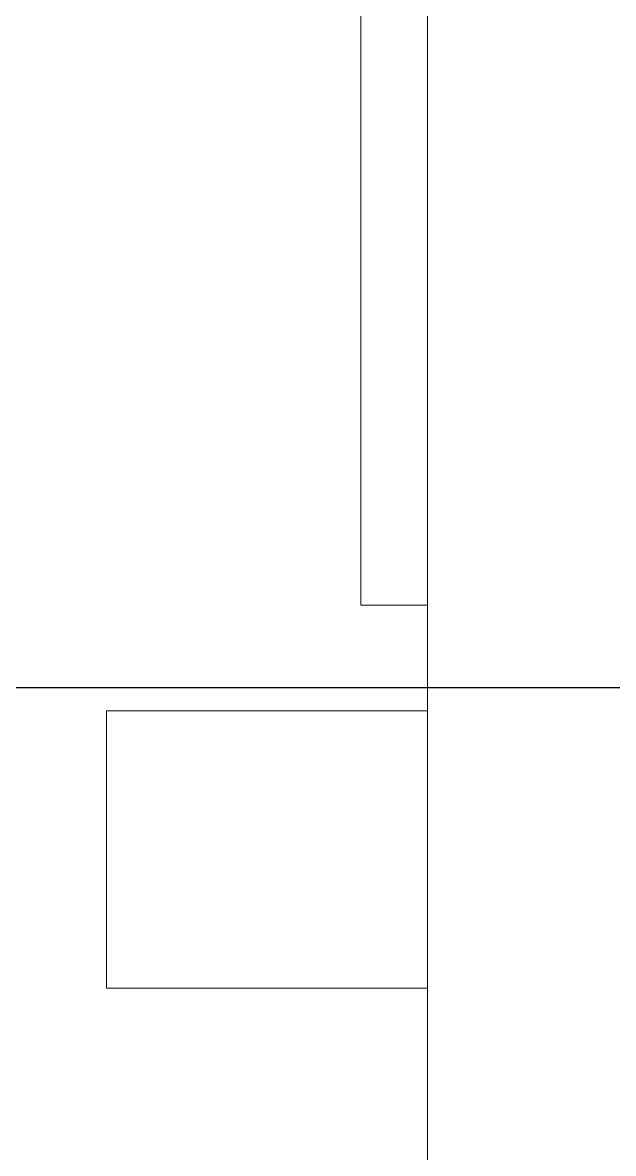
# Model space of a CAD drawing. Header units: millimetres. Extents: x 2509 to 128734, y 2492 to 91667.
# Drawn here: x 36584.8 to 36638, y 72001.1 to 72103 of the extents above; entities that cross this region are included whole.
import ezdxf

# ---------------------------------------------------------------- set-up
doc = ezdxf.new("R2010")
doc.units = ezdxf.units.MM
doc.layers.add('SSH_搬运系统', color=7, linetype='Continuous')
doc.layers.add('规划设计-立库系统-链式输送机', color=5, linetype='Continuous')
doc.styles.add('标注', font='msyh.ttf', dxfattribs={"height": 20})

# ---------------------------------------------------------------- blocks, each defined once
blk = doc.blocks.new('SSH_机械臂')
at = {"layer": 'SSH_搬运系统', "lineweight": 15}
for p, q in [((1522.37, 3208.54, 0), (1547.37, 3208.54, 0)), ((1556.87, 3185.64, 0), (1636.87, 3185.64, 0)), ((1556.87, 3185.64, 0), (1556.87, 3179.64, 0)), ((1746.87, 3179.64, 0), (1446.87, 3179.64, 0))]:
    blk.add_line(p, q, dxfattribs=at)
for points in [[(1522.37, 3208.54, 0), (1522.37, 3179.64, 0)], [(1547.37, 3179.64, 0), (1547.37, 3208.54, 0)]]:
    blk.add_open_spline(points, degree=1, dxfattribs=at)
blk = doc.blocks.new('*U166')
at = {"layer": '规划设计-立库系统-链式输送机', "color": 1}
blk.add_line((-15.84, 0), (1812.11, 0), dxfattribs=at)
at = {"layer": '规划设计-立库系统-链式输送机', "color": 0, "style": '标注'}
for tag, p in [('编号', (313.89, 142.41)), ('设备高度', (311.17, -149.65))]:
    blk.add_attdef(tag, p, '', height=50, dxfattribs=at)

msp = doc.modelspace()

# ---------------------------------------------------------------- block references
at = {"layer": 'SSH_搬运系统', "rotation": 90}
msp.add_blockref('SSH_机械臂', (39800.878, 70493.639, 0), dxfattribs=at)
at = {"layer": '规划设计-立库系统-链式输送机', "xscale": -1}
msp.add_blockref('*U166', (38025.089, 72043.071), dxfattribs=at)

doc.saveas('drawing.dxf')
